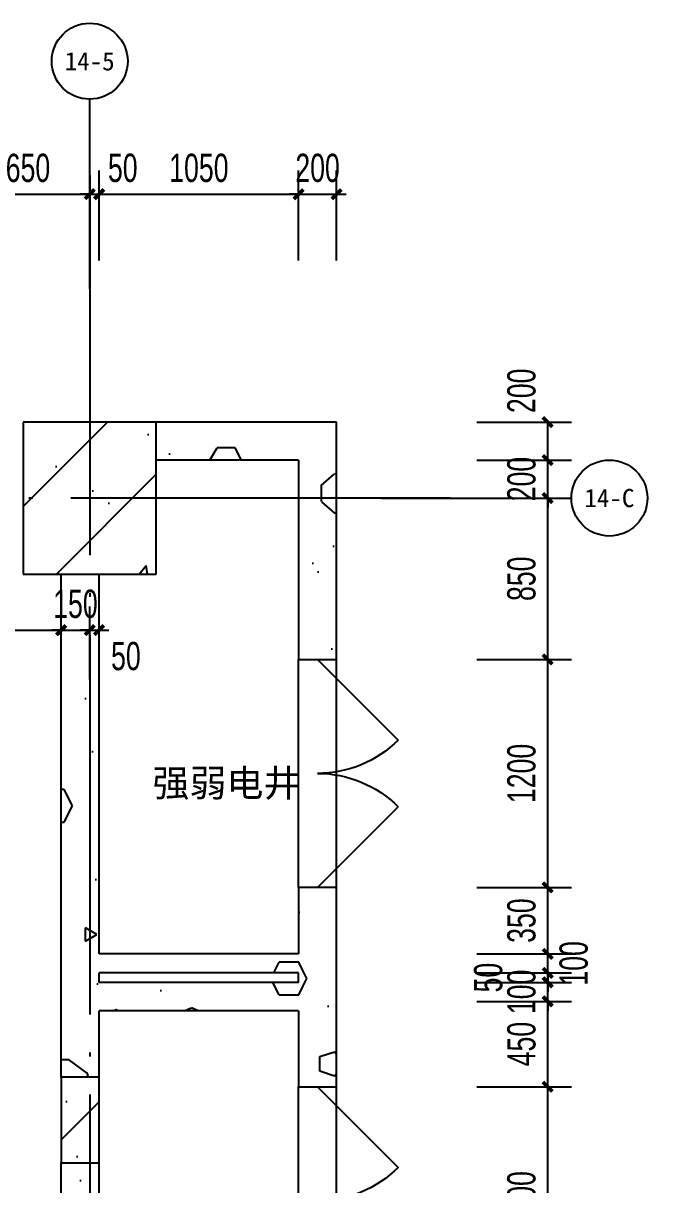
# Model space of a CAD drawing. Extents: x -26219 to 315419, y -160410 to -120810.
# Drawn here: x -17767 to -14446, y -133768 to -127652 of the extents above; entities that cross this region are included whole.
import ezdxf
from ezdxf.enums import TextEntityAlignment as Align
from ezdxf.xclip import XClip

# ---------------------------------------------------------------- set-up
doc = ezdxf.new("R2010")
doc.units = 0
doc.header["$LTSCALE"] = 1000
doc.header["$MEASUREMENT"] = 0
doc.header["$XCLIPFRAME"] = 0
doc.linetypes.add('104-14# 核心筒$2$DOTE', pattern=[2.42, 2, -0.2, 0.02, -0.2])
doc.linetypes.add('DOTE', pattern=[2.42, 2, -0.2, 0.02, -0.2])
for name, color, linetype in [('01-标注_尺寸', 124, 'Continuous'), ('01-标注_轴线坐标', 132, 'Continuous'), ('02-TEXT_标注', 130, 'Continuous'), ('02-TEXT_轴号', 7, 'Continuous'), ('104-13#14# B1核心筒$0$05-填充_天正', 26, 'Continuous'), ('104-13#14# B1核心筒$0$A_STR-砌块墙', 121, 'Continuous'), ('104-13#14# B1核心筒$0$A_STR-砼柱', 51, 'Continuous'), ('104-13#14# B1核心筒$0$DOOR_FIRE', 220, 'Continuous'), ('104-14# 核心筒$2$A_AXIS-轴线', 36, '104-14# 核心筒$2$DOTE'), ('A_AXIS-轴线', 36, 'Continuous')]:
    doc.layers.add(name, color=color, linetype=linetype)
doc.styles.add('_TCH_AXIS', font='STXIHEI_0.TTF', dxfattribs={"width": 0.75, "height": 750})
doc.styles.add('_TCH_DIM_T3', font='ros.shx', dxfattribs={"width": 0.705882, "bigfont": 'jd.shx'})
doc.styles.get("Standard").update_dxf_attribs({"font": 'STXIHEI_0.TTF'})
doc.dimstyles.new('_TCH_ARCH&&50', dxfattribs={"dimtxt": 148.75, "dimasz": 50, "dimexe": 125, "dimexo": 150, "dimgap": 63.125, "dimtad": 1, "dimdec": 0, "dimzin": 0, "dimdsep": 46, "dimtxsty": '_TCH_DIM_T3', "dimblk": 'ARCHTICK', "dimcen": 0.09, "dimclrt": 7, "dimazin": 2, "dimtfac": 1, "dimtdec": 0, "dimtix": 1, "dimtmove": 2, "dimatfit": 3, "dimfxl": 0, "dimtolj": 1, "dimtzin": 0, "dimarcsym": 0})
pattern_1 = [(0, (531, -549), (900, 1800), [0, -1800]), (0, (-522, -792), (900, 1800), [0, -1800]), (0, (63, -810), (900, 1800), [0, -1800]), (0, (702, -279), (900, 1800), [0, -1800]), (0, (-45, -900), (900, 1800), [0, -1800]), (0, (882, 855), (900, 1800), [0, -1800]), (0, (333, 711), (900, 1800), [0, -1800]), (0, (621, 486), (900, 1800), [0, -1800]), (0, (-846, 450), (900, 1800), [0, -1800]), (0, (36, 369), (900, 1800), [0, -1800]), (0, (-306, -90), (900, 1800), [0, -1800]), (0, (-288, -765), (900, 1800), [0, -1800]), (0, (387, -837), (900, 1800), [0, -1800]), (0, (882, -45), (900, 1800), [0, -1800]), (0, (-801, -324), (900, 1800), [0, -1800]), (0, (-648, -18), (900, 1800), [0, -1800]), (0, (54, -144), (900, 1800), [0, -1800]), (0, (-198, -405), (900, 1800), [0, -1800]), (0, (-342, 189), (900, 1800), [0, -1800]), (0, (-117, 864), (900, 1800), [0, -1800]), (0, (-729, -702), (900, 1800), [0, -1800]), (0, (261, 495), (900, 1800), [0, -1800]), (0, (-576, 522), (900, 1800), [0, -1800]), (0, (-720, 756), (900, 1800), [0, -1800]), (130.60129, (771.43, 291.43), (-4499.99995, 5400.000024), [79.025, -33111.333]), (18.43495, (642.86, 325.71), (4500, 1800), [81.316, -11302.884]), (90, (642.9, 248.6), (900, 1800), [77.143, -3522.857]), (161.56505, (720, 222.86), (-4500, 1799.99987), [81.316, -11302.884]), (53.1301, (720, 222.86), (900, 1800), [85.714, -8914.285]), (135, (788.6, -694.3), (-900, 1800), [72.73, -5018.438]), (45, (685.7, -694.3), (900, 1800), [72.73, -5018.438]), (135, (737.14, -745.7), (-900, 1800), [72.73, -5018.438]), (45, (737.14, -745.7), (900, 1800), [72.73, -5018.438]), (116.565, (-77.1, 514.3), (-0.0002, 3600), [95.831, -1916.63]), (180, (-120, 600), (-900, 1800), [102.857, -1697.143]), (63.435, (-265.7, 514.3), (8e-06, 3600), [95.831, -1916.63]), (116.565, (-222.9, 428.6), (-0.0002, 3600), [95.831, -1916.63]), (0, (-222.9, 428.6), (900, 1800), [102.857, -1697.143]), (63.435, (-120, 428.6), (8e-06, 3600), [95.831, -1916.63]), (107.10273, (600, -94.286), (-2699.999897, 9000.000015), [116.584, -48848.707]), (143.97263, (565.71, 17.14), (-17099.99978, 12599.99999), [116.584, -24366.06]), (180, (471.4, 85.7), (-900, 1800), [111.429, -1688.571]), (36.02737, (265.71, 17.14), (17099.99987, 12599.99986), [116.584, -24366.06]), (71.56505, (231.43, -85.7), (2700, 9000), [108.42, -11275.778]), (107.10273, (265.714, -197.14), (-2699.999897, 9000.000015), [116.584, -48848.707]), (143.97263, (360, -265.71), (-17099.99978, 12599.99999), [116.584, -24366.06]), (0, (360, -265.7), (900, 1800), [111.429, -1688.571]), (36.02737, (471.43, -265.71), (17099.99987, 12599.99986), [116.584, -24366.06]), (71.56505, (565.71, -197.14), (2700, 9000), [108.42, -11275.778]), (150.25512, (617.14, 745.71), (-2700, 1799.99998), [69.105, -14442.959]), (90, (557.1, 711.4), (900, 1800), [68.571, -3531.428]), (29.74488, (557.14, 711.43), (2700, 1800), [69.105, -14442.959]), (116.565, (197.1, -531.4), (-0.0002, 3600), [95.831, -1916.63]), (168.69007, (154.29, -445.71), (-8100, 1799.99995), [87.412, -18269.056]), (41.185925, (0, -488.57), (22499.999864, 19799.999827), [91.116, -38177.406]), (90, (0, -574.3), (900, 1800), [85.714, -3514.285]), (138.814074, (68.57, -634.286), (-22499.9996, 19800.000126), [91.116, -38177.406]), (16.699244, (68.57, -634.286), (29699.999777, 8999.999906), [89.488, -37495.613]), (60.945396, (154.29, -608.57), (900, 1799.999984), [88.248, -36976.018]), (109.983106, (-557.14, 222.86), (-4500.000017, 12599.999967), [100.326, -42036.592]), (155.556045, (-591.43, 317.14), (-11700.000045, 5399.999888), [103.569, -43395.394]), (24.443955, (-780, 317.14), (11700.000006, 5399.999974), [103.569, -43395.394]), (70.016893, (-814.286, 222.86), (4500.000014, 12599.99997), [100.326, -42036.592]), (109.983106, (-780, 128.57), (-4500.000017, 12599.999967), [100.326, -42036.592]), (160.01689, (-685.71, 94.29), (-4500, 1799.99992), [100.326, -20968.132]), (19.9831, (-685.71, 94.29), (4499.99998, 1800), [100.326, -20968.132]), (70.016893, (-591.43, 128.57), (4500.000014, 12599.99997), [100.326, -42036.592]), (122.00538, (111.43, 60), (-900.00012, 1799.9999), [80.863, -16900.302]), (18.43495, (-8.57, 102.86), (4500, 1800), [81.316, -11302.884]), (90, (-8.6, 25.7), (900, 1800), [77.143, -3522.857]), (161.56505, (68.57, 0), (-4500, 1799.99987), [81.316, -11302.884]), (54.46232, (68.57, 0), (6299.99999, 8999.99999), [73.734, -30894.635]), (116.565, (-411.4, -377.1), (-0.0002, 3600), [95.831, -1916.63]), (180, (-454.3, -291.4), (-900, 1800), [94.286, -1705.714]), (59.03624, (-600, -377.14), (900, 1800), [99.96, -20891.466]), (120.96376, (-548.57, -462.86), (-900.00012, 1799.99992), [99.96, -20891.466]), (0, (-548.6, -462.9), (900, 1800), [94.286, -1705.714]), (63.435, (-454.3, -462.9), (8e-06, 3600), [95.831, -1916.63])]

# ---------------------------------------------------------------- blocks, each defined once
blk = doc.blocks.new('104-14# 核心筒')
at = {"layer": '104-14# 核心筒$2$A_AXIS-轴线'}
blk.add_line((-24839, 16700), (120259.9, 16700), dxfattribs=at)
blk = doc.blocks.new('104-13#14# B1核心筒$0$$DorLib2D$00000116')
at = {"color": 0}
for p, q in [((-0.5, 0), (-0.1464, 0.3536)), ((0.5, 0), (0.1464, 0.3536))]:
    blk.add_line(p, q, dxfattribs=at)
for centre, start, end in [((-0.5, 0), 0, 45), ((0.5, 0), 135, 180)]:
    blk.add_arc(centre, 0.5, start, end, dxfattribs=at)
blk = doc.blocks.new('104-13#14# B1核心筒')
at = {"layer": '104-13#14# B1核心筒$0$05-填充_天正'}
h = blk.add_hatch(dxfattribs=at)
h.set_pattern_fill('加气混凝土', color=256, scale=150, style=0)
h.set_pattern_definition(pattern_1)
h.paths.add_polyline_path([(131150, 18500), (131150, 18700), (130850, 18700), (130850, 18500)])
h = blk.add_hatch(dxfattribs=at)
h.set_pattern_fill('钢筋混凝土', color=256, scale=150, style=0)
h.set_pattern_definition([(45, (0, 0), (-265.165, 265.165), []), (50, (0, 0), (1075.89, -94.128), [112.5, -1237.5]), (355, (0, 0), (-208.127, 1128.288), [90, -990]), (100.4514, (89.7, -7.8), (867.764, 1034.159), [95.61, -1051.713]), (46.1842, (0, 300), (1600.862, -248.279), [168.75, -1856.25]), (96.6356, (133.4, 279.3), (1401.994, 1461.177), [143.415, -1577.57]), (351.1842, (0, 300), (1401.993, 1461.178), [135, -1485]), (21, (150, 225), (895.3606, -603.9283), [112.5, -1237.5]), (326, (150, 225), (364.973, 1087.725), [90, -990]), (71.4514, (224.6, 174.7), (1260.334, 483.796), [95.61, -1051.713]), (37.5, (0, 0), (18.2398, 499.3408), [0, -978, 0, -1005, 0, -993.75]), (7.5, (0, 0), (394.6043, 591.6176), [0, -573, 0, -955.5, 0, -378.75]), (327.5, (-334.5, 0), (800.7337, -33.8323), [0, -375, 0, -1170, 0, -1552.5]), (317.5, (-484.5, 0), (874.7793, 150.1575), [0, -487.5, 0, -777, 0, -1102.5])])
h.paths.add_polyline_path([(131150, 17900), (131850, 17900), (131850, 18700), (131150, 18700)])
h = blk.add_hatch(dxfattribs=at)
h.set_pattern_fill('加气混凝土', color=256, scale=150, style=0)
h.set_pattern_definition(pattern_1)
h.paths.add_polyline_path([(131850, 18700), (131850, 18500), (132600, 18500), (132800, 18700)])
h = blk.add_hatch(dxfattribs=at)
h.set_pattern_fill('加气混凝土', color=256, scale=150, style=0)
h.set_pattern_definition(pattern_1)
h.paths.add_polyline_path([(132600, 18500), (132600, 17450), (132800, 17450), (132800, 18700)])
h = blk.add_hatch(dxfattribs=at)
h.set_pattern_fill('加气混凝土', color=256, scale=150, style=0)
h.set_pattern_definition(pattern_1)
h.paths.add_polyline_path([(131550, 17900), (131350, 17900), (131350, 15850), (131483.3, 15850), (131550, 15900)])
h = blk.add_hatch(dxfattribs=at)
h.set_pattern_fill('加气混凝土', color=256, scale=150, style=0)
h.set_pattern_definition(pattern_1)
h.paths.add_polyline_path([(132800, 15850), (132800, 16250), (132600, 16250), (132600, 15900), (132666.7, 15850)])
h = blk.add_hatch(dxfattribs=at)
h.set_pattern_fill('加气混凝土', color=256, scale=150, style=0)
h.set_pattern_definition(pattern_1)
h.paths.add_polyline_path([(131483.3, 15683.3), (131550, 15750), (131550, 15800), (131483.3, 15850), (131350, 15850), (131350, 15700)])
h = blk.add_hatch(dxfattribs=at)
h.set_pattern_fill('加气混凝土', color=256, scale=150, style=0)
h.set_pattern_definition(pattern_1)
h.paths.add_polyline_path([(132666.7, 15850), (132600, 15900), (131550, 15900), (131483.3, 15850), (131550, 15800), (132600, 15800)])
h = blk.add_hatch(dxfattribs=at)
h.set_pattern_fill('加气混凝土', color=256, scale=150, style=0)
h.set_pattern_definition(pattern_1)
h.paths.add_polyline_path([(132666.7, 15683.3), (132800, 15700), (132800, 15850), (132666.7, 15850), (132600, 15800), (132600, 15750)])
h = blk.add_hatch(dxfattribs=at)
h.set_pattern_fill('加气混凝土', color=256, scale=150, style=0)
h.set_pattern_definition(pattern_1)
h.paths.add_polyline_path([(132666.7, 15683.3), (132600, 15750), (131550, 15750), (131483.3, 15683.3), (131550, 15600), (132600, 15600)])
h = blk.add_hatch(dxfattribs=at)
h.set_pattern_fill('加气混凝土', color=256, scale=150, style=0)
h.set_pattern_definition(pattern_1)
h.paths.add_polyline_path([(131350, 15250), (131550, 15250), (131550, 15600), (131483.3, 15683.3), (131350, 15700)])
h = blk.add_hatch(dxfattribs=at)
h.set_pattern_fill('加气混凝土', color=256, scale=150, style=0)
h.set_pattern_definition(pattern_1)
h.paths.add_polyline_path([(132600, 15600), (132600, 15200), (132800, 15200), (132800, 15700), (132666.7, 15683.3)])
h = blk.add_hatch(dxfattribs=at)
h.set_pattern_fill('钢筋混凝土', color=256, scale=100, style=0)
h.set_pattern_definition([(45, (0, 0), (-176.7767, 176.7767), []), (50, (0, 0), (717.2602, -62.7521), [75, -825]), (355, (0, 0), (-138.7513, 752.192), [60, -660]), (100.4514, (59.8, -5.2), (578.5094, 689.4395), [63.74, -701.142]), (46.1842, (0, 200), (1067.241, -165.519), [112.5, -1237.5]), (96.6356, (88.9, 186.2), (934.663, 974.118), [95.61, -1051.713]), (351.1842, (0, 200), (934.662, 974.119), [90, -990]), (21, (100, 150), (596.907, -402.619), [75, -825]), (326, (100, 150), (243.3153, 725.15), [60, -660]), (71.4514, (149.74, 116.45), (840.2226, 322.5305), [63.74, -701.142]), (37.5, (0, 0), (12.15986, 332.89385), [0, -652, 0, -670, 0, -662.5]), (7.5, (0, 0), (263.0695, 394.4117), [0, -382, 0, -637, 0, -252.5]), (327.5, (-223, 0), (533.82244, -22.55487), [0, -250, 0, -780, 0, -1035]), (317.5, (-323, 0), (583.1862, 100.105), [0, -325, 0, -518, 0, -735])])
h.paths.add_polyline_path([(131350, 14800), (131550, 14800), (131550, 15250), (131350, 15250)])
h = blk.add_hatch(dxfattribs=at)
h.set_pattern_fill('加气混凝土', color=256, scale=150, style=0)
h.set_pattern_definition(pattern_1)
h.paths.add_polyline_path([(131550, 14800), (131350, 14800), (131350, 13600), (131483.3, 13600), (131550, 13700)])
at = {"layer": '104-13#14# B1核心筒$0$A_STR-砌块墙'}
for p, q in [((132800, 18700), (131850, 18700)), ((132800, 17450), (132800, 18700)), ((132600, 18500), (131850, 18500)), ((132600, 18500), (132600, 17450)), ((131350, 15850), (131350, 17900)), ((131550, 15900), (131550, 17900)), ((132600, 17450), (132800, 17450)), ((132800, 16250), (132600, 16250)), ((132600, 16250), (132600, 15900)), ((132800, 15850), (132800, 16250)), ((131350, 15700), (131350, 15850)), ((132600, 15900), (131550, 15900)), ((132800, 15700), (132800, 15850)), ((132600, 15800), (131550, 15800)), ((131550, 15750), (131550, 15800)), ((132600, 15750), (132600, 15800)), ((132600, 15750), (131550, 15750)), ((131350, 15250), (131350, 15700)), ((132800, 15200), (132800, 15700)), ((132600, 15600), (131550, 15600)), ((131550, 15250), (131550, 15600)), ((132600, 15600), (132600, 15200)), ((132600, 15200), (132800, 15200)), ((131350, 13600), (131350, 14800)), ((131550, 13700), (131550, 14800))]:
    blk.add_line(p, q, dxfattribs=at)
at = {"layer": '104-13#14# B1核心筒$0$A_STR-砼柱'}
for p, q in [((131850, 18700), (131150, 18700)), ((131150, 18700), (131150, 17900)), ((131850, 17900), (131850, 18700)), ((131150, 17900), (131850, 17900)), ((131550, 15250), (131350, 15250)), ((131350, 15250), (131350, 14800)), ((131550, 14800), (131550, 15250)), ((131350, 14800), (131550, 14800))]:
    blk.add_line(p, q, dxfattribs=at)
at = {"layer": '104-13#14# B1核心筒$0$DOOR_FIRE'}
for p, q in [((132600, 16250), (132600, 17450)), ((132800, 16250), (132800, 17450)), ((132600, 14000), (132600, 15200)), ((132800, 14000), (132800, 15200))]:
    blk.add_line(p, q, dxfattribs=at)
at = {"layer": '104-13#14# B1核心筒$0$DOOR_FIRE', "xscale": 1200, "yscale": -1200, "zscale": 200}
for p, rotation in [((132700, 16850), 90.00000000036869), ((132700, 14600), 90.00000000037143)]:
    blk.add_blockref('104-13#14# B1核心筒$0$$DorLib2D$00000116', p, dxfattribs=dict(at, rotation=rotation))
blk = doc.blocks.new('_ArchTick')
at = {"color": 0, "linetype": 'ByBlock', "const_width": 0.4}
blk.add_lwpolyline([(-0.5, -0.5), (0.5, 0.5)], dxfattribs=at)
blk = doc.blocks.new('*D327')
at = {"layer": '01-标注_尺寸', "color": 0, "lineweight": -2, "transparency": 16777216}
for p, q in [((-21766.7, -131107.4), (-21766.7, -130722.8)), ((-17566.7, -131107.4), (-17566.7, -130722.8)), ((-21766.7, -130847.8), (-17566.7, -130847.8))]:
    blk.add_line(p, q, dxfattribs=at)
at = {"layer": 'Defpoints', "color": 0, "transparency": 16777216}
for p in [(-17566.7, -130847.8), (-21766.7, -131257.4), (-17566.7, -131257.4)]:
    blk.add_point(p, dxfattribs=at)
at = {"layer": '01-标注_尺寸', "color": 0, "lineweight": -2, "transparency": 16777216, "xscale": 50, "yscale": 50, "zscale": 50, "rotation": 180}
blk.add_blockref('_ArchTick', (-21766.7, -130847.8), dxfattribs=at)
at = {"layer": '01-标注_尺寸', "color": 0, "lineweight": -2, "transparency": 16777216, "xscale": 50, "yscale": 50, "zscale": 50}
blk.add_blockref('_ArchTick', (-17566.7, -130847.8), dxfattribs=at)
at = {"layer": '01-标注_尺寸', "color": 7, "transparency": 16777216, "insert": (-19666.7, -130710.3), "char_height": 148.75, "attachment_point": 5, "style": '_TCH_DIM_T3'}
blk.add_mtext('\\A1;4200', dxfattribs=at)
blk = doc.blocks.new('*D328')
at = {"layer": '01-标注_尺寸', "color": 0, "lineweight": -2, "transparency": 16777216}
for p, q in [((-17566.7, -131107.4), (-17566.7, -130722.8)), ((-17416.7, -131107.4), (-17416.7, -130722.8)), ((-17566.7, -130847.8), (-17616.7, -130847.8)), ((-17566.7, -130847.8), (-17416.7, -130847.8)), ((-17416.7, -130847.8), (-17366.7, -130847.8))]:
    blk.add_line(p, q, dxfattribs=at)
at = {"layer": 'Defpoints', "color": 0, "transparency": 16777216}
for p in [(-17416.7, -130847.8), (-17566.7, -131257.4), (-17416.7, -131257.4)]:
    blk.add_point(p, dxfattribs=at)
at = {"layer": '01-标注_尺寸', "color": 0, "lineweight": -2, "transparency": 16777216, "xscale": 50, "yscale": 50, "zscale": 50}
blk.add_blockref('_ArchTick', (-17566.7, -130847.8), dxfattribs=at)
at = {"layer": '01-标注_尺寸', "color": 0, "lineweight": -2, "transparency": 16777216, "xscale": 50, "yscale": 50, "zscale": 50, "rotation": 180}
blk.add_blockref('_ArchTick', (-17416.7, -130847.8), dxfattribs=at)
at = {"layer": '01-标注_尺寸', "color": 7, "transparency": 16777216, "insert": (-17491.7, -130710.3), "char_height": 148.75, "attachment_point": 5, "style": '_TCH_DIM_T3'}
blk.add_mtext('\\A1;150', dxfattribs=at)
blk = doc.blocks.new('*D329')
at = {"layer": '01-标注_尺寸', "color": 0, "lineweight": -2, "transparency": 16777216}
for p, q in [((-17416.7, -131107.4), (-17416.7, -130722.8)), ((-17366.7, -131107.4), (-17366.7, -130722.8)), ((-17416.7, -130847.8), (-17466.7, -130847.8)), ((-17416.7, -130847.8), (-17366.7, -130847.8)), ((-17366.7, -130847.8), (-17316.7, -130847.8))]:
    blk.add_line(p, q, dxfattribs=at)
at = {"layer": 'Defpoints', "color": 0, "transparency": 16777216}
for p in [(-17366.7, -130847.8), (-17416.7, -131257.4), (-17366.7, -131257.4)]:
    blk.add_point(p, dxfattribs=at)
at = {"layer": '01-标注_尺寸', "color": 0, "lineweight": -2, "transparency": 16777216, "xscale": 50, "yscale": 50, "zscale": 50}
blk.add_blockref('_ArchTick', (-17416.7, -130847.8), dxfattribs=at)
at = {"layer": '01-标注_尺寸', "color": 0, "lineweight": -2, "transparency": 16777216, "xscale": 50, "yscale": 50, "zscale": 50, "rotation": 180}
blk.add_blockref('_ArchTick', (-17366.7, -130847.8), dxfattribs=at)
at = {"layer": '01-标注_尺寸', "color": 7, "transparency": 16777216, "insert": (-17226, -130985.3), "char_height": 148.75, "attachment_point": 5, "style": '_TCH_DIM_T3'}
blk.add_mtext('\\A1;50', dxfattribs=at)
blk = doc.blocks.new('*D356')
at = {"layer": '01-标注_尺寸', "color": 0, "lineweight": -2, "transparency": 16777216}
for p, q in [((-16316.7, -128902.4), (-16316.7, -128427.4)), ((-16116.7, -128902.4), (-16116.7, -128427.4)), ((-16316.7, -128552.4), (-16366.7, -128552.4)), ((-16316.7, -128552.4), (-16116.7, -128552.4)), ((-16116.7, -128552.4), (-16066.7, -128552.4))]:
    blk.add_line(p, q, dxfattribs=at)
at = {"layer": 'Defpoints', "color": 0, "transparency": 16777216}
for p in [(-16116.7, -128552.4), (-16316.7, -129052.4), (-16116.7, -129052.4)]:
    blk.add_point(p, dxfattribs=at)
at = {"layer": '01-标注_尺寸', "color": 0, "lineweight": -2, "transparency": 16777216, "xscale": 50, "yscale": 50, "zscale": 50}
blk.add_blockref('_ArchTick', (-16316.7, -128552.4), dxfattribs=at)
at = {"layer": '01-标注_尺寸', "color": 0, "lineweight": -2, "transparency": 16777216, "xscale": 50, "yscale": 50, "zscale": 50, "rotation": 180}
blk.add_blockref('_ArchTick', (-16116.7, -128552.4), dxfattribs=at)
at = {"layer": '01-标注_尺寸', "color": 7, "transparency": 16777216, "insert": (-16216.7, -128414.9), "char_height": 148.75, "attachment_point": 5, "style": '_TCH_DIM_T3'}
blk.add_mtext('\\A1;200', dxfattribs=at)
blk = doc.blocks.new('*D357')
at = {"layer": '01-标注_尺寸', "color": 0, "lineweight": -2, "transparency": 16777216}
for p, q in [((-17366.7, -128902.4), (-17366.7, -128427.4)), ((-16316.7, -128902.4), (-16316.7, -128427.4)), ((-17366.7, -128552.4), (-16316.7, -128552.4))]:
    blk.add_line(p, q, dxfattribs=at)
at = {"layer": 'Defpoints', "color": 0, "transparency": 16777216}
for p in [(-16316.7, -128552.4), (-17366.7, -129052.4), (-16316.7, -129052.4)]:
    blk.add_point(p, dxfattribs=at)
at = {"layer": '01-标注_尺寸', "color": 0, "lineweight": -2, "transparency": 16777216, "xscale": 50, "yscale": 50, "zscale": 50, "rotation": 180}
blk.add_blockref('_ArchTick', (-17366.7, -128552.4), dxfattribs=at)
at = {"layer": '01-标注_尺寸', "color": 0, "lineweight": -2, "transparency": 16777216, "xscale": 50, "yscale": 50, "zscale": 50}
blk.add_blockref('_ArchTick', (-16316.7, -128552.4), dxfattribs=at)
at = {"layer": '01-标注_尺寸', "color": 7, "transparency": 16777216, "insert": (-16841.7, -128414.9), "char_height": 148.75, "attachment_point": 5, "style": '_TCH_DIM_T3'}
blk.add_mtext('\\A1;1050', dxfattribs=at)
blk = doc.blocks.new('*D358')
at = {"layer": '01-标注_尺寸', "color": 0, "lineweight": -2, "transparency": 16777216}
for p, q in [((-17416.7, -128902.4), (-17416.7, -128427.4)), ((-17366.7, -128902.4), (-17366.7, -128427.4)), ((-17416.7, -128552.4), (-17466.7, -128552.4)), ((-17416.7, -128552.4), (-17366.7, -128552.4)), ((-17366.7, -128552.4), (-17316.7, -128552.4))]:
    blk.add_line(p, q, dxfattribs=at)
at = {"layer": 'Defpoints', "color": 0, "transparency": 16777216}
for p in [(-17366.7, -128552.4), (-17416.7, -129052.4), (-17366.7, -129052.4)]:
    blk.add_point(p, dxfattribs=at)
at = {"layer": '01-标注_尺寸', "color": 0, "lineweight": -2, "transparency": 16777216, "xscale": 50, "yscale": 50, "zscale": 50}
blk.add_blockref('_ArchTick', (-17416.7, -128552.4), dxfattribs=at)
at = {"layer": '01-标注_尺寸', "color": 0, "lineweight": -2, "transparency": 16777216, "xscale": 50, "yscale": 50, "zscale": 50, "rotation": 180}
blk.add_blockref('_ArchTick', (-17366.7, -128552.4), dxfattribs=at)
at = {"layer": '01-标注_尺寸', "color": 7, "transparency": 16777216, "insert": (-17242.5, -128414.9), "char_height": 148.75, "attachment_point": 5, "style": '_TCH_DIM_T3'}
blk.add_mtext('\\A1;50', dxfattribs=at)
blk = doc.blocks.new('*D359')
at = {"layer": '01-标注_尺寸', "color": 0, "lineweight": -2, "transparency": 16777216}
for p, q in [((-18066.7, -128902.4), (-18066.7, -128427.4)), ((-17416.7, -128902.4), (-17416.7, -128427.4)), ((-18066.7, -128552.4), (-17416.7, -128552.4))]:
    blk.add_line(p, q, dxfattribs=at)
at = {"layer": 'Defpoints', "color": 0, "transparency": 16777216}
for p in [(-17416.7, -128552.4), (-18066.7, -129052.4), (-17416.7, -129052.4)]:
    blk.add_point(p, dxfattribs=at)
at = {"layer": '01-标注_尺寸', "color": 0, "lineweight": -2, "transparency": 16777216, "xscale": 50, "yscale": 50, "zscale": 50, "rotation": 180}
blk.add_blockref('_ArchTick', (-18066.7, -128552.4), dxfattribs=at)
at = {"layer": '01-标注_尺寸', "color": 0, "lineweight": -2, "transparency": 16777216, "xscale": 50, "yscale": 50, "zscale": 50}
blk.add_blockref('_ArchTick', (-17416.7, -128552.4), dxfattribs=at)
at = {"layer": '01-标注_尺寸', "color": 7, "transparency": 16777216, "insert": (-17741.7, -128414.9), "char_height": 148.75, "attachment_point": 5, "style": '_TCH_DIM_T3'}
blk.add_mtext('\\A1;650', dxfattribs=at)
blk = doc.blocks.new('*D376')
at = {"layer": '01-标注_尺寸', "color": 0, "lineweight": -2, "transparency": 16777216}
for p, q in [((-15377.3, -133252.4), (-14880.1, -133252.4)), ((-15005.1, -134452.4), (-15005.1, -133252.4)), ((-15377.3, -134452.4), (-14880.1, -134452.4))]:
    blk.add_line(p, q, dxfattribs=at)
at = {"layer": 'Defpoints', "color": 0, "transparency": 16777216}
for p in [(-15527.3, -133252.4), (-15005.1, -133252.4), (-15527.3, -134452.4)]:
    blk.add_point(p, dxfattribs=at)
at = {"layer": '01-标注_尺寸', "color": 0, "lineweight": -2, "transparency": 16777216, "xscale": 50, "yscale": 50, "zscale": 50}
for p, rotation in [((-15005.1, -133252.4), 90), ((-15005.1, -134452.4), 270)]:
    blk.add_blockref('_ArchTick', p, dxfattribs=dict(at, rotation=rotation))
at = {"layer": '01-标注_尺寸', "color": 7, "transparency": 16777216, "insert": (-15142.6, -133852.4), "char_height": 148.75, "attachment_point": 5, "rotation": 90, "style": '_TCH_DIM_T3'}
blk.add_mtext('\\A1;1200', dxfattribs=at)
blk = doc.blocks.new('*D377')
at = {"layer": '01-标注_尺寸', "color": 0, "lineweight": -2, "transparency": 16777216}
for p, q in [((-15377.3, -132802.4), (-14880.1, -132802.4)), ((-15005.1, -133252.4), (-15005.1, -132802.4)), ((-15377.3, -133252.4), (-14880.1, -133252.4))]:
    blk.add_line(p, q, dxfattribs=at)
at = {"layer": 'Defpoints', "color": 0, "transparency": 16777216}
for p in [(-15527.3, -132802.4), (-15005.1, -132802.4), (-15527.3, -133252.4)]:
    blk.add_point(p, dxfattribs=at)
at = {"layer": '01-标注_尺寸', "color": 0, "lineweight": -2, "transparency": 16777216, "xscale": 50, "yscale": 50, "zscale": 50}
for p, rotation in [((-15005.1, -132802.4), 90), ((-15005.1, -133252.4), 270)]:
    blk.add_blockref('_ArchTick', p, dxfattribs=dict(at, rotation=rotation))
at = {"layer": '01-标注_尺寸', "color": 7, "transparency": 16777216, "insert": (-15142.6, -133027.4), "char_height": 148.75, "attachment_point": 5, "rotation": 90, "style": '_TCH_DIM_T3'}
blk.add_mtext('\\A1;450', dxfattribs=at)
blk = doc.blocks.new('*D378')
at = {"layer": '01-标注_尺寸', "color": 0, "lineweight": -2, "transparency": 16777216}
for p, q in [((-15377.3, -132702.4), (-14880.1, -132702.4)), ((-15005.1, -132702.4), (-15005.1, -132652.4)), ((-15005.1, -132802.4), (-15005.1, -132702.4)), ((-15377.3, -132802.4), (-14880.1, -132802.4)), ((-15005.1, -132802.4), (-15005.1, -132852.4))]:
    blk.add_line(p, q, dxfattribs=at)
at = {"layer": 'Defpoints', "color": 0, "transparency": 16777216}
for p in [(-15527.3, -132702.4), (-15005.1, -132702.4), (-15527.3, -132802.4)]:
    blk.add_point(p, dxfattribs=at)
at = {"layer": '01-标注_尺寸', "color": 0, "lineweight": -2, "transparency": 16777216, "xscale": 50, "yscale": 50, "zscale": 50}
for p, rotation in [((-15005.1, -132702.4), 270), ((-15005.1, -132802.4), 90)]:
    blk.add_blockref('_ArchTick', p, dxfattribs=dict(at, rotation=rotation))
at = {"layer": '01-标注_尺寸', "color": 7, "transparency": 16777216, "insert": (-15142.6, -132752.4), "char_height": 148.75, "attachment_point": 5, "rotation": 90, "style": '_TCH_DIM_T3'}
blk.add_mtext('\\A1;100', dxfattribs=at)
blk = doc.blocks.new('*D379')
at = {"layer": '01-标注_尺寸', "color": 0, "lineweight": -2, "transparency": 16777216}
for p, q in [((-15005.1, -132652.4), (-15005.1, -132602.4)), ((-15377.3, -132652.4), (-14880.1, -132652.4)), ((-15377.3, -132702.4), (-14880.1, -132702.4)), ((-15005.1, -132702.4), (-15005.1, -132652.4)), ((-15005.1, -132702.4), (-15005.1, -132752.4))]:
    blk.add_line(p, q, dxfattribs=at)
at = {"layer": 'Defpoints', "color": 0, "transparency": 16777216}
for p in [(-15527.3, -132652.4), (-15527.3, -132702.4), (-15005.1, -132652.4)]:
    blk.add_point(p, dxfattribs=at)
at = {"layer": '01-标注_尺寸', "color": 0, "lineweight": -2, "transparency": 16777216, "xscale": 50, "yscale": 50, "zscale": 50}
for p, rotation in [((-15005.1, -132652.4), 270), ((-15005.1, -132702.4), 90)]:
    blk.add_blockref('_ArchTick', p, dxfattribs=dict(at, rotation=rotation))
at = {"layer": '01-标注_尺寸', "color": 7, "transparency": 16777216, "insert": (-15317.6, -132677.4), "char_height": 148.75, "attachment_point": 5, "rotation": 90, "style": '_TCH_DIM_T3'}
blk.add_mtext('\\A1;50', dxfattribs=at)
blk = doc.blocks.new('*D380')
at = {"layer": '01-标注_尺寸', "color": 0, "lineweight": -2, "transparency": 16777216}
for p, q in [((-15005.1, -132552.4), (-15005.1, -132502.4)), ((-15377.3, -132552.4), (-14880.1, -132552.4)), ((-15005.1, -132652.4), (-15005.1, -132552.4)), ((-15377.3, -132652.4), (-14880.1, -132652.4)), ((-15005.1, -132652.4), (-15005.1, -132702.4))]:
    blk.add_line(p, q, dxfattribs=at)
at = {"layer": 'Defpoints', "color": 0, "transparency": 16777216}
for p in [(-15527.3, -132552.4), (-15005.1, -132552.4), (-15527.3, -132652.4)]:
    blk.add_point(p, dxfattribs=at)
at = {"layer": '01-标注_尺寸', "color": 0, "lineweight": -2, "transparency": 16777216, "xscale": 50, "yscale": 50, "zscale": 50}
for p, rotation in [((-15005.1, -132552.4), 270), ((-15005.1, -132652.4), 90)]:
    blk.add_blockref('_ArchTick', p, dxfattribs=dict(at, rotation=rotation))
at = {"layer": '01-标注_尺寸', "color": 7, "transparency": 16777216, "insert": (-14867.6, -132602.4), "char_height": 148.75, "attachment_point": 5, "rotation": 90, "style": '_TCH_DIM_T3'}
blk.add_mtext('\\A1;100', dxfattribs=at)
blk = doc.blocks.new('*D381')
at = {"layer": '01-标注_尺寸', "color": 0, "lineweight": -2, "transparency": 16777216}
for p, q in [((-15377.3, -132202.4), (-14880.1, -132202.4)), ((-15005.1, -132552.4), (-15005.1, -132202.4)), ((-15377.3, -132552.4), (-14880.1, -132552.4))]:
    blk.add_line(p, q, dxfattribs=at)
at = {"layer": 'Defpoints', "color": 0, "transparency": 16777216}
for p in [(-15527.3, -132202.4), (-15005.1, -132202.4), (-15527.3, -132552.4)]:
    blk.add_point(p, dxfattribs=at)
at = {"layer": '01-标注_尺寸', "color": 0, "lineweight": -2, "transparency": 16777216, "xscale": 50, "yscale": 50, "zscale": 50}
for p, rotation in [((-15005.1, -132202.4), 90), ((-15005.1, -132552.4), 270)]:
    blk.add_blockref('_ArchTick', p, dxfattribs=dict(at, rotation=rotation))
at = {"layer": '01-标注_尺寸', "color": 7, "transparency": 16777216, "insert": (-15142.6, -132377.4), "char_height": 148.75, "attachment_point": 5, "rotation": 90, "style": '_TCH_DIM_T3'}
blk.add_mtext('\\A1;350', dxfattribs=at)
blk = doc.blocks.new('*D382')
at = {"layer": '01-标注_尺寸', "color": 0, "lineweight": -2, "transparency": 16777216}
for p, q in [((-15377.3, -131002.4), (-14880.1, -131002.4)), ((-15005.1, -132202.4), (-15005.1, -131002.4)), ((-15377.3, -132202.4), (-14880.1, -132202.4))]:
    blk.add_line(p, q, dxfattribs=at)
at = {"layer": 'Defpoints', "color": 0, "transparency": 16777216}
for p in [(-15527.3, -131002.4), (-15005.1, -131002.4), (-15527.3, -132202.4)]:
    blk.add_point(p, dxfattribs=at)
at = {"layer": '01-标注_尺寸', "color": 0, "lineweight": -2, "transparency": 16777216, "xscale": 50, "yscale": 50, "zscale": 50}
for p, rotation in [((-15005.1, -131002.4), 90), ((-15005.1, -132202.4), 270)]:
    blk.add_blockref('_ArchTick', p, dxfattribs=dict(at, rotation=rotation))
at = {"layer": '01-标注_尺寸', "color": 7, "transparency": 16777216, "insert": (-15142.6, -131602.4), "char_height": 148.75, "attachment_point": 5, "rotation": 90, "style": '_TCH_DIM_T3'}
blk.add_mtext('\\A1;1200', dxfattribs=at)
blk = doc.blocks.new('*D383')
at = {"layer": '01-标注_尺寸', "color": 0, "lineweight": -2, "transparency": 16777216}
for p, q in [((-15377.3, -130152.4), (-14880.1, -130152.4)), ((-15005.1, -131002.4), (-15005.1, -130152.4)), ((-15377.3, -131002.4), (-14880.1, -131002.4))]:
    blk.add_line(p, q, dxfattribs=at)
at = {"layer": 'Defpoints', "color": 0, "transparency": 16777216}
for p in [(-15527.3, -130152.4), (-15005.1, -130152.4), (-15527.3, -131002.4)]:
    blk.add_point(p, dxfattribs=at)
at = {"layer": '01-标注_尺寸', "color": 0, "lineweight": -2, "transparency": 16777216, "xscale": 50, "yscale": 50, "zscale": 50}
for p, rotation in [((-15005.1, -130152.4), 90), ((-15005.1, -131002.4), 270)]:
    blk.add_blockref('_ArchTick', p, dxfattribs=dict(at, rotation=rotation))
at = {"layer": '01-标注_尺寸', "color": 7, "transparency": 16777216, "insert": (-15142.6, -130577.4), "char_height": 148.75, "attachment_point": 5, "rotation": 90, "style": '_TCH_DIM_T3'}
blk.add_mtext('\\A1;850', dxfattribs=at)
blk = doc.blocks.new('*D384')
at = {"layer": '01-标注_尺寸', "color": 0, "lineweight": -2, "transparency": 16777216}
for p, q in [((-15377.3, -129952.4), (-14880.1, -129952.4)), ((-15005.1, -129952.4), (-15005.1, -129902.4)), ((-15005.1, -130152.4), (-15005.1, -129952.4)), ((-15377.3, -130152.4), (-14880.1, -130152.4)), ((-15005.1, -130152.4), (-15005.1, -130202.4))]:
    blk.add_line(p, q, dxfattribs=at)
at = {"layer": 'Defpoints', "color": 0, "transparency": 16777216}
for p in [(-15527.3, -129952.4), (-15005.1, -129952.4), (-15527.3, -130152.4)]:
    blk.add_point(p, dxfattribs=at)
at = {"layer": '01-标注_尺寸', "color": 0, "lineweight": -2, "transparency": 16777216, "xscale": 50, "yscale": 50, "zscale": 50}
for p, rotation in [((-15005.1, -129952.4), 270), ((-15005.1, -130152.4), 90)]:
    blk.add_blockref('_ArchTick', p, dxfattribs=dict(at, rotation=rotation))
at = {"layer": '01-标注_尺寸', "color": 7, "transparency": 16777216, "insert": (-15142.6, -130052.4), "char_height": 148.75, "attachment_point": 5, "rotation": 90, "style": '_TCH_DIM_T3'}
blk.add_mtext('\\A1;200', dxfattribs=at)
blk = doc.blocks.new('*D385')
at = {"layer": '01-标注_尺寸', "color": 0, "lineweight": -2, "transparency": 16777216}
for p, q in [((-15377.3, -129752.4), (-14880.1, -129752.4)), ((-15005.1, -129952.4), (-15005.1, -129752.4)), ((-15377.3, -129952.4), (-14880.1, -129952.4))]:
    blk.add_line(p, q, dxfattribs=at)
at = {"layer": 'Defpoints', "color": 0, "transparency": 16777216}
for p in [(-15527.3, -129752.4), (-15005.1, -129752.4), (-15527.3, -129952.4)]:
    blk.add_point(p, dxfattribs=at)
at = {"layer": '01-标注_尺寸', "color": 0, "lineweight": -2, "transparency": 16777216, "xscale": 50, "yscale": 50, "zscale": 50}
for p, rotation in [((-15005.1, -129752.4), 90), ((-15005.1, -129952.4), 270)]:
    blk.add_blockref('_ArchTick', p, dxfattribs=dict(at, rotation=rotation))
at = {"layer": '01-标注_尺寸', "color": 7, "transparency": 16777216, "insert": (-15142.6, -129587.8), "char_height": 148.75, "attachment_point": 5, "rotation": 90, "style": '_TCH_DIM_T3'}
blk.add_mtext('\\A1;200', dxfattribs=at)

msp = doc.modelspace()

# ---------------------------------------------------------------- linework, layer by layer
at = {"layer": '01-标注_轴线坐标'}
for p, q in [((-17416.7, -129052.4), (-17416.7, -128052.4)), ((-15880.1, -130152.4), (-14880.1, -130152.4))]:
    msp.add_line(p, q, dxfattribs=at)
for centre in [(-17416.7, -127852.4), (-14680.1, -130152.4)]:
    msp.add_circle(centre, 200, dxfattribs=at)
at = {"layer": 'A_AXIS-轴线', "linetype": 'DOTE'}
for p, q in [((-17416.7, -128452.4), (-17416.7, -140352.4)), ((-15516.7, -130152.4), (-23166.7, -130152.4))]:
    msp.add_line(p, q, dxfattribs=at)

# ---------------------------------------------------------------- block references
ref = msp.add_blockref('104-14# 核心筒', (-14186.1, -150168.8))
XClip(ref).set_block_clipping_path([(106607.1139184716, 10499.9999999845), (118350.0977260475, 23000.0000000241)])
ref = msp.add_blockref('104-14# 核心筒', (-24171.8, -146852.4))
XClip(ref).set_block_clipping_path([(21749.9999999867, 6862.509807695), (34199.9999999442, 18650.0000000002)])
ref = msp.add_blockref('104-13#14# B1核心筒', (-148916.6, -148452.4))
XClip(ref).set_block_clipping_path([(125276.0952862577, 8700), (133799.9946632845, 19247.0136389195)])

# ---------------------------------------------------------------- texts
at = {"layer": '02-TEXT_标注'}
msp.add_text('强弱电井', height=142.71, dxfattribs=at).set_placement((-17086, -131724.3))
at = {"layer": '02-TEXT_轴号', "style": '_TCH_AXIS'}
for s, height, width, p, p2 in [('14-5', 96.8, 0.926829, (-17548, -127900.8), (-17285.3, -127900.8)), ('14-C', 95.69, 0.927711, (-14811.7, -130200.3), (-14548.6, -130200.3))]:
    msp.add_text(s, height=height, dxfattribs=dict(at, width=width)).set_placement(p, p2, align=Align.FIT)

# ---------------------------------------------------------------- dimensions: what is measured, and where the dimension line sits
at = {"layer": '01-标注_尺寸'}
for p1, p2, distance, picture, middle in [((-18066.7, -129052.4), (-17416.7, -129052.4), 500, '*D359', (-17741.7, -128414.9)), ((-17366.7, -129052.4), (-16316.7, -129052.4), 500, '*D357', (-16841.7, -128414.9)), ((-16316.7, -129052.4), (-16116.7, -129052.4), 500, '*D356', (-16216.7, -128414.9)), ((-15527.3, -130152.4), (-15527.3, -129952.4), -522.2, '*D384', (-15142.6, -130052.4)), ((-15527.3, -131002.4), (-15527.3, -130152.4), -522.2, '*D383', (-15142.6, -130577.4)), ((-21766.7, -131257.4), (-17566.7, -131257.4), 409.7, '*D327', (-19666.7, -130710.3)), ((-17566.7, -131257.4), (-17416.7, -131257.4), 409.7, '*D328', (-17491.7, -130710.3)), ((-15527.3, -132202.4), (-15527.3, -131002.4), -522.2, '*D382', (-15142.6, -131602.4)), ((-15527.3, -132552.4), (-15527.3, -132202.4), -522.2, '*D381', (-15142.6, -132377.4)), ((-15527.3, -132802.4), (-15527.3, -132702.4), -522.2, '*D378', (-15142.6, -132752.4)), ((-15527.3, -133252.4), (-15527.3, -132802.4), -522.2, '*D377', (-15142.6, -133027.4)), ((-15527.3, -134452.4), (-15527.3, -133252.4), -522.2, '*D376', (-15142.6, -133852.4))]:
    dim = msp.add_aligned_dim(p1=p1, p2=p2, distance=distance, dimstyle='_TCH_ARCH&&50', dxfattribs=at)
    dim.commit()
    dim.dimension.update_dxf_attribs({"geometry": picture, "text_midpoint": middle})
for base, p1, p2, angle, picture, middle in [((-17366.7, -128552.4), (-17416.7, -129052.4), (-17366.7, -129052.4), 0, '*D358', (-17242.5, -128414.9)), ((-15005.1, -129752.4), (-15527.3, -129952.4), (-15527.3, -129752.4), 90, '*D385', (-15142.6, -129587.8)), ((-17366.7, -130847.8), (-17416.7, -131257.4), (-17366.7, -131257.4), 0, '*D329', (-17226, -130985.3)), ((-15005.1, -132552.4), (-15527.3, -132652.4), (-15527.3, -132552.4), 90, '*D380', (-14867.6, -132602.4)), ((-15005.1, -132652.4), (-15527.3, -132702.4), (-15527.3, -132652.4), 90, '*D379', (-15317.6, -132677.4))]:
    dim = msp.add_linear_dim(base=base, p1=p1, p2=p2, angle=angle, dimstyle='_TCH_ARCH&&50', dxfattribs=at)
    dim.commit()
    dim.dimension.update_dxf_attribs({"geometry": picture, "text_midpoint": middle, "dimtype": 161})

doc.saveas('drawing.dxf')
